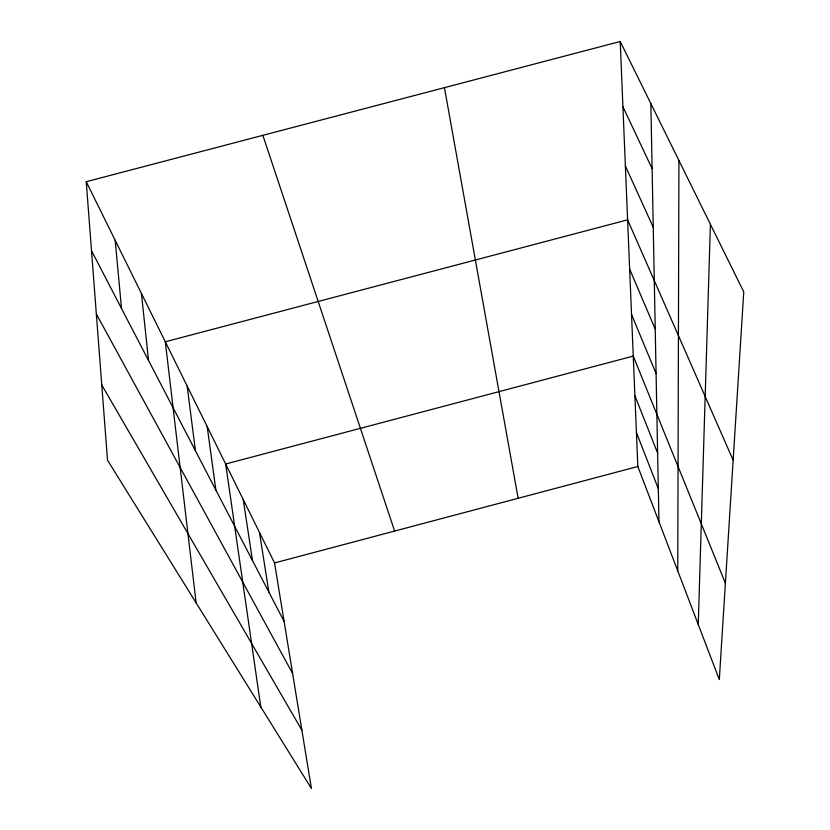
<?xml version="1.0" encoding="UTF-8"?>
<svg xmlns="http://www.w3.org/2000/svg" width="830" height="830" viewBox="0 0 830 830"><rect width="100%" height="100%" fill="white"/><g stroke="black" fill="none" stroke-linecap="round" stroke-linejoin="round"><path stroke-width="1.25" d="M677.757 570.916L678.93 160.501M698.248 624.492L710.407 224.297M274.543 562.948L637.834 466.502L620.217 41.5L86.237 181.708L107.516 460.194L311.416 788.5L274.543 562.948L86.237 181.708M101.768 384.954L301.881 730.182M96.342 313.999L292.606 673.462M91.508 250.733L284.099 621.411M620.217 41.5L743.763 291.911L719.309 679.563L637.834 466.502M622.925 106.769L652.121 168.646M625.374 165.948L653.252 227.347M733.149 460.214L627.605 219.846L165.305 341.794L196.119 602.85M629.648 269.138L655.223 329.126M631.526 314.404L656.084 373.542M725.389 583.231L633.259 356.101L225.667 464.001L260.796 707.004M634.898 395.765L657.619 453.014M636.423 432.461L658.315 488.704M262.871 135.321L394.624 531.065M444.434 87.658L518.138 498.28M259.468 532.445L268.899 592.163M243.232 499.556L252.476 560.551M207.199 426.61L215.893 490.136M187.144 386.012L195.444 450.773M141.422 293.426L148.549 360.521M115.183 240.306L121.502 308.449M650.855 103.605L658.958 521.738"/></g></svg>
